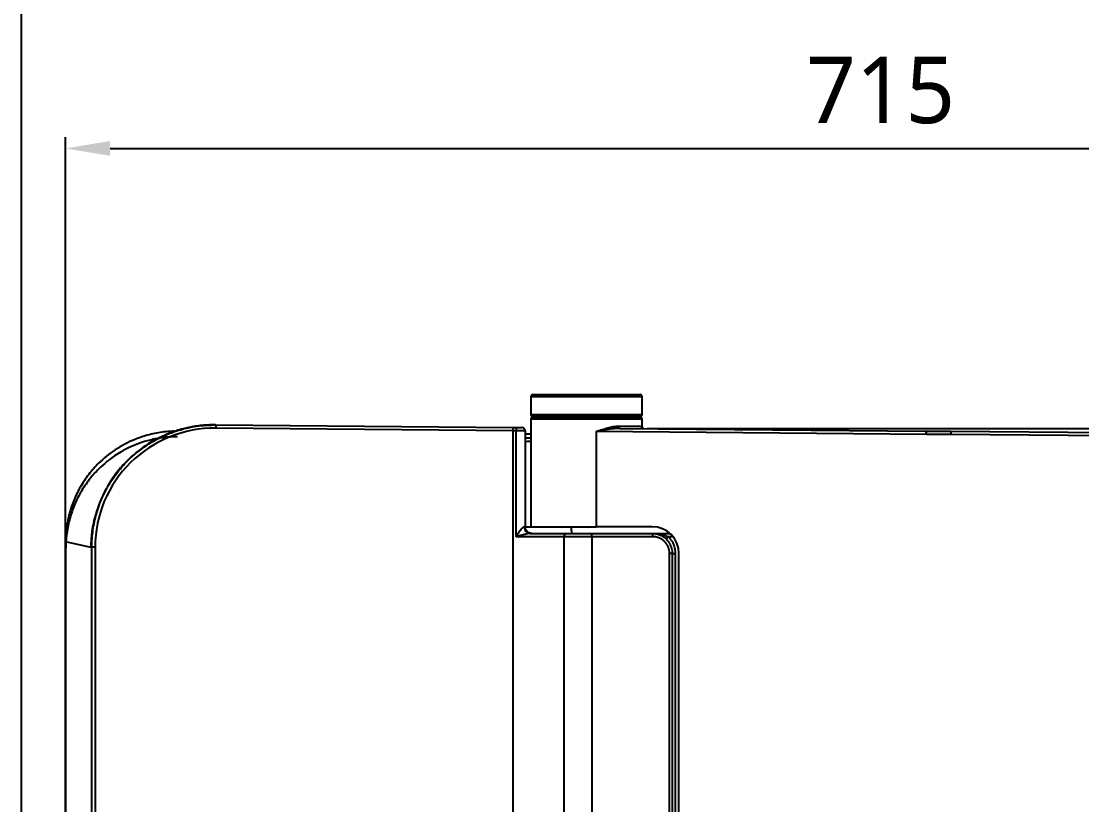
# Model space of a CAD drawing. Extents: x 612 to 6849, y -547 to 2005.
# Drawn here: x 4212.6 to 4690, y 1255.8 to 1608.6 of the extents above; entities that cross this region are included whole.
import ezdxf

# ---------------------------------------------------------------- set-up
doc = ezdxf.new("R2010")
doc.units = 0
doc.header["$LTSCALE"] = 20
doc.header["$MEASUREMENT"] = 0
doc.layers.get('0').update_dxf_attribs({"linetype": 'CONTINUOUS'})
doc.layers.get('DEFPOINTS').update_dxf_attribs({"linetype": 'CONTINUOUS'})
doc.layers.add('1', color=7, linetype='CONTINUOUS')
doc.layers.add('6', color=6, linetype='CONTINUOUS')
doc.styles.get("Standard").update_dxf_attribs({"font": 'NanumGothic.ttf'})
doc.dimstyles.get("Standard").update_dxf_attribs({"dimtxt": 2.7, "dimasz": 2.5, "dimexe": 1.5, "dimexo": 1.5, "dimgap": 1.5, "dimtad": 1, "dimdec": 0, "dimlfac": 10, "dimzin": 0, "dimdsep": 46, "dimtxsty": 'Standard', "dimcen": 0, "dimclrt": 2, "dimadec": 0, "dimazin": 0, "dimtfac": 1, "dimtdec": 0, "dimtmove": 0, "dimatfit": 3, "dimfxl": 0, "dimtolj": 1, "dimtzin": 0, "dimarcsym": 0})

# ---------------------------------------------------------------- blocks, each defined once
blk = doc.blocks.new('*D30')
at = {"color": 3, "lineweight": -2}
for p, q in [((4232.56, 1225.97), (4232.56, 1556.3)), ((4947.71, 1225.97), (4947.71, 1556.3)), ((4252.56, 1551.3), (4927.71, 1551.3))]:
    blk.add_line(p, q, dxfattribs=at)
at = {"color": 3}
for points in [[(4252.56, 1554.64), (4252.56, 1547.97), (4232.56, 1551.3)], [(4927.71, 1554.64), (4927.71, 1547.97), (4947.71, 1551.3)]]:
    blk.add_solid(points, dxfattribs=at)
at = {"layer": 'DEFPOINTS', "color": 0}
for p in [(4947.71, 1551.3), (4232.56, 1224.47), (4947.71, 1224.47)]:
    blk.add_point(p, dxfattribs=at)
at = {"color": 2, "insert": (4599.5, 1577.46), "char_height": 30, "attachment_point": 5}
blk.add_mtext('\\A1;715', dxfattribs=at)
blk = doc.blocks.new('*D28')
at = {"color": 3, "lineweight": -2}
for p, q in [((4494.33, 1425.2), (5062.7, 1425.2)), ((5057.7, 1405.2), (5057.7, 1250.69)), ((5057.7, 1043.74), (5057.7, 1198.25)), ((4494.33, 1023.74), (5062.7, 1023.74))]:
    blk.add_line(p, q, dxfattribs=at)
at = {"color": 3}
for points in [[(5054.37, 1405.2), (5061.03, 1405.2), (5057.7, 1425.2)], [(5054.37, 1043.74), (5061.03, 1043.74), (5057.7, 1023.74)]]:
    blk.add_solid(points, dxfattribs=at)
at = {"layer": 'DEFPOINTS', "color": 0}
for p in [(4492.83, 1425.2), (4492.83, 1023.74), (5057.7, 1023.74)]:
    blk.add_point(p, dxfattribs=at)
at = {"color": 2, "insert": (5057.7, 1224.47), "char_height": 30, "attachment_point": 5}
blk.add_mtext('\\A1;400', dxfattribs=at)

msp = doc.modelspace()

# ---------------------------------------------------------------- linework, layer by layer
at = {"layer": '1', "color": 7, "linetype": 'Continuous'}
for p, q in [((4442.07, 1439.47), (4442.07, 1431.47)), ((4467.07, 1439.47), (4442.07, 1439.47)), ((4443.07, 1440.47), (4491.07, 1440.47)), ((4492.07, 1439.47), (4467.07, 1439.47)), ((4492.07, 1431.47), (4492.07, 1439.47)), ((4442.07, 1431.47), (4492.07, 1431.47)), ((4442.07, 1429.47), (4442.07, 1381)), ((4467.07, 1429.47), (4442.07, 1429.47)), ((4443.07, 1430.47), (4491.07, 1430.47)), ((4467.07, 1430.47), (4443.07, 1430.47)), ((4491.07, 1430.47), (4467.07, 1430.47)), ((4492.07, 1429.47), (4467.07, 1429.47)), ((4492.07, 1425.83), (4492.07, 1429.47)), ((4299.98, 1426.88), (4300.22, 1426.88)), ((4300.22, 1426.88), (4300.21, 1425.38)), ((4434.07, 1424.21), (4300.21, 1425.38)), ((4300.22, 1426.88), (4434.08, 1425.71)), ((4434.07, 1424.21), (4434.08, 1425.71)), ((4434.07, 1024.73), (4434.07, 1424.21)), ((4435.33, 1424.2), (4434.07, 1424.21)), ((4434.08, 1425.71), (4435.38, 1425.7)), ((4435.33, 1376.5), (4435.33, 1424.2)), ((4435.38, 1425.7), (4437.9, 1425.68)), ((4439.43, 1424.18), (4439.43, 1381)), ((4471.41, 1423.89), (4471.41, 1381)), ((4620.09, 1422.59), (4471.41, 1423.89)), ((4482.09, 1425.29), (4619.85, 1424.09)), ((4619.85, 1424.09), (4631.16, 1423.99)), ((4631.16, 1423.99), (4893.22, 1421.74)), ((4442.06, 1422.61), (4439.43, 1422.64)), ((4893.26, 1420.24), (4631.19, 1422.49)), ((4439.43, 1381), (4439.03, 1381)), ((4439.43, 1381), (4442.07, 1381)), ((4442.07, 1381), (4471.41, 1381)), ((4496.67, 1381), (4471.41, 1381)), ((4456.92, 1376.5), (4435.33, 1376.5)), ((4441.73, 1378), (4457.6, 1378)), ((4469.53, 1376.5), (4456.92, 1376.5)), ((4456.92, 1376.5), (4456.92, 1072.44)), ((4457.6, 1378), (4469.27, 1378)), ((4469.27, 1378), (4496.67, 1378)), ((4496.93, 1376.5), (4469.53, 1376.5)), ((4469.53, 1376.5), (4469.53, 1072.44)), ((4496.67, 1378), (4504.61, 1378)), ((4506.04, 1376.5), (4503.89, 1376.5)), ((4232.56, 1374.15), (4232.56, 1074.79)), ((4232.57, 1374.15), (4232.56, 1374.15)), ((4232.56, 1077.6), (4232.56, 1371.34)), ((4232.57, 1374.15), (4232.57, 1074.79)), ((4244.1, 1371.59), (4232.57, 1374.15)), ((4244.1, 1371.89), (4244.1, 1371.89)), ((4244.35, 1371.89), (4244.1, 1371.89)), ((4244.1, 1371.89), (4244.1, 1371.59)), ((4244.35, 1371.89), (4245.84, 1371.89)), ((4244.35, 1077.05), (4244.35, 1371.89)), ((4245.84, 1371.89), (4245.84, 1077.05)), ((4504.43, 1079.94), (4504.43, 1369)), ((4505.67, 1369), (4504.43, 1369)), ((4505.67, 1369), (4505.67, 1079.94)), ((4505.67, 1369), (4506.98, 1369)), ((4506.98, 1369), (4506.98, 1079.94)), ((4508.67, 1079.94), (4508.67, 1369))]:
    msp.add_line(p, q, dxfattribs=at)
for centre, radius, start, end in [((4443.07, 1439.47), 1, 90, 180), ((4491.07, 1439.47), 1, 0, 90), ((4443.07, 1431.47), 1, 180, 270), ((4443.07, 1429.47), 1, 90, 180), ((4491.07, 1431.47), 1, 270, 0), ((4491.07, 1429.47), 1, 0, 90), ((4437.93, 1424.18), 1.5, 0, 14.5819), ((4496.67, 1369), 12, 0, 90)]:
    msp.add_arc(centre, radius, start, end, dxfattribs=at)
at = {"layer": '1', "color": 7, "linetype": 'Continuous', "extrusion": (0, 0, -1)}
msp.add_arc((-4442.43, 1381), 3, 270, 0, dxfattribs=at)
at = {"layer": '1', "color": 7, "linetype": 'Continuous'}
for centre, major_axis, ratio, start_param, end_param in [((4299.74, 1371.88), (-53.9, 0.47), 0.992546, 4.712389, 6.291847), ((4435.37, 1424.2), (-0.01, -1.5), 0.025253, 3.141593, 4.712609), ((4482.1, 1426.29), (-0.009, -1), 0.578016, 4.717433, 6.283185), ((4492.84, 1426.2), (-0.009, -1), 0.991057, 4.721038, 6.283185), ((4619.83, 1422.59), (0.01, 1.5), 0.173642, 4.713904, 6.283185), ((4631.14, 1422.49), (0.01, 1.5), 0.034898, 4.712694, 6.283185), ((4464.45, 1420.4), (-26.5, 0.23), 0.026185, 5.718233, 5.946827), ((4441.73, 1381), (0, 3), 0.89968, 1.570796, 3.141593), ((4460.61, 1381), (0, 3), 0.173648, 1.570796, 3.141593), ((4457.6, 1376.5), (0, 1.5), 0.456984, 0, 1.570796), ((4469.27, 1376.5), (0, 1.5), 0.173648, 4.712389, 6.283185), ((4496.67, 1376.5), (0, 1.5), 0.173648, 4.712389, 6.283185), ((4504.02, 1376.5), (1.05, 1.07), 0.062513, 1.63197, 3.141593), ((4242.11, 1371.89), (2, 0.05), 0.248173, 6.156887, 6.180079)]:
    msp.add_ellipse(centre, major_axis=major_axis, ratio=ratio, start_param=start_param, end_param=end_param, dxfattribs=at)
for points, knots in [([(4281.23, 1423.97), (4280.65, 1423.95), (4278.88, 1423.89), (4276, 1423.59), (4272.66, 1423.02), (4269.52, 1422.27), (4266.6, 1421.38), (4261.56, 1419.51), (4254.83, 1415.97), (4247.95, 1410.38), (4242.86, 1404.66), (4239.14, 1399.12), (4236.21, 1393.2), (4234.12, 1386.98), (4232.81, 1380.6), (4232.65, 1376.29), (4232.57, 1374.15)], [0, 0, 0, 0, 0.022647, 0.068851, 0.112863, 0.154684, 0.194314, 0.231753, 0.364138, 0.488208, 0.575296, 0.661641, 0.747264, 0.832184, 0.916422, 1, 1, 1, 1]), ([(4299.98, 1426.88), (4298.8, 1426.87), (4296.53, 1426.85), (4293.24, 1426.56), (4290.2, 1426.13), (4287.4, 1425.58), (4284.86, 1424.95), (4282.56, 1424.27), (4280.51, 1423.57), (4275.67, 1421.71), (4268.62, 1417.99), (4260.99, 1411.77), (4255.37, 1405.41), (4251.22, 1399.2), (4248.01, 1392.61), (4245.75, 1385.78), (4244.36, 1378.85), (4244.19, 1374.2), (4244.1, 1371.89)], [0, 0, 0, 0, 0.040436, 0.078283, 0.113539, 0.146206, 0.176283, 0.20377, 0.228667, 0.250974, 0.382224, 0.501098, 0.588141, 0.673606, 0.757508, 0.839863, 0.920687, 1, 1, 1, 1]), ([(4244.35, 1371.89), (4244.38, 1373.14), (4244.43, 1375.66), (4244.83, 1379.43), (4245.49, 1383.21), (4246.43, 1386.97), (4247.64, 1390.69), (4249.13, 1394.36), (4250.9, 1397.94), (4252.95, 1401.41), (4255.27, 1404.77), (4257.86, 1407.97), (4262.12, 1412.49), (4268.87, 1417.98), (4277.03, 1422.3), (4284.72, 1424.95), (4291.86, 1426.57), (4297.26, 1426.77), (4300.22, 1426.88)], [0, 0, 0, 0, 0.043091, 0.086629, 0.130619, 0.175063, 0.219964, 0.265324, 0.311147, 0.357435, 0.404191, 0.451416, 0.499114, 0.617972, 0.749216, 0.814423, 0.898023, 1, 1, 1, 1]), ([(4439.36, 1424.18), (4439.2, 1424.18), (4438.8, 1424.19), (4437.46, 1424.19), (4436.4, 1424.2), (4435.33, 1424.2)], [0, 0, 0, 0, 0.430247, 0.430247, 1, 1, 1, 1]), ([(4439.39, 1424.56), (4439.33, 1424.71), (4439.21, 1425.03), (4438.86, 1425.38), (4438.42, 1425.62), (4438.09, 1425.66), (4437.9, 1425.68)], [0, 0, 0, 0, 0.241732, 0.499345, 0.721964, 1, 1, 1, 1]), ([(4439.35, 1424.18), (4439.37, 1424.32), (4439.35, 1424.6), (4439.19, 1425.01), (4438.9, 1425.35), (4438.64, 1425.51), (4438.5, 1425.57)], [0, 0, 0, 0, 0.239433, 0.49233, 0.749446, 1, 1, 1, 1]), ([(4471.41, 1423.89), (4471.93, 1424.05), (4472.82, 1424.34), (4474.57, 1424.89), (4476.64, 1425.51), (4478.74, 1426.02), (4480.36, 1426.26), (4481.14, 1426.28), (4481.52, 1426.29)], [0, 0, 0, 0, 0.148139, 0.249812, 0.500076, 0.749769, 0.879437, 1, 1, 1, 1]), ([(4482.09, 1425.29), (4481.61, 1425.28), (4480.56, 1425.27), (4478.81, 1425.1), (4476.81, 1424.82), (4474.31, 1424.42), (4472.49, 1424.08), (4471.41, 1423.89)], [0, 0, 0, 0, 0.139577, 0.306195, 0.499952, 0.70495, 1, 1, 1, 1]), ([(4481.52, 1426.29), (4482.17, 1426.29), (4483.47, 1426.27), (4485.2, 1426.26), (4486.75, 1426.25), (4488.1, 1426.23), (4489.25, 1426.22), (4490.2, 1426.21), (4490.94, 1426.21), (4491.51, 1426.2), (4491.73, 1426.2), (4491.84, 1426.2)], [0, 0, 0, 0, 0.119373, 0.236681, 0.351924, 0.465101, 0.576212, 0.685257, 0.792237, 0.897151, 1, 1, 1, 1]), ([(4491.84, 1426.2), (4491.9, 1426.19), (4492.01, 1426.16), (4492.06, 1426.01), (4492.07, 1425.9), (4492.07, 1425.87)], [0, 0, 0, 0, 0.412968, 0.857109, 1, 1, 1, 1]), ([(4282.92, 1421.46), (4280.74, 1421.48), (4276.6, 1421.25), (4270.76, 1420.17), (4265.67, 1418.62), (4261.32, 1416.8), (4257.68, 1414.89), (4254.71, 1413.02), (4252.26, 1411.25), (4249.66, 1409.14), (4246.56, 1406.24), (4242.9, 1402.03), (4239.53, 1397.06), (4236.69, 1391.49), (4234.51, 1385.52), (4233, 1378.71), (4232.64, 1373.89), (4232.64, 1371.34)], [0, 0, 0, 0, 0.082608, 0.157568, 0.224888, 0.284576, 0.336627, 0.381036, 0.417797, 0.451596, 0.508283, 0.578837, 0.663265, 0.735721, 0.815997, 0.904091, 1, 1, 1, 1]), ([(4442.14, 1419.42), (4441.79, 1419.4), (4440.84, 1419.35), (4439.7, 1419.26), (4439.52, 1419.17), (4439.43, 1419.13)], [0, 0, 0, 0, 0.201739, 0.587158, 1, 1, 1, 1]), ([(4246.74, 1388.41), (4246.68, 1388.23), (4246.62, 1388.04), (4245.74, 1385.29), (4245.12, 1382.67), (4244.5, 1378.65), (4244.35, 1377.3), (4244.14, 1374.6), (4244.09, 1373.24), (4244.1, 1371.89)], [0, 0, 0, 0, 0.03504, 0.03504, 0.51752, 0.51752, 0.75876, 0.75876, 1, 1, 1, 1]), ([(4244.11, 1373.88), (4244.12, 1374.04), (4244.16, 1375), (4244.3, 1377), (4244.69, 1380.14), (4245.41, 1383.77), (4246.24, 1386.69), (4246.8, 1388.31), (4246.92, 1388.66)], [0, 0, 0, 0, 0.033249, 0.190694, 0.397752, 0.660478, 0.925212, 1, 1, 1, 1]), ([(4435.33, 1376.5), (4435.37, 1376.55), (4435.7, 1377.05), (4436.19, 1377.79), (4436.79, 1378.65), (4437.35, 1379.43), (4437.95, 1380.18), (4438.59, 1380.85), (4438.9, 1380.95), (4439.03, 1381)], [0, 0, 0, 0, 0.027636, 0.271719, 0.400869, 0.514639, 0.717348, 0.875023, 1, 1, 1, 1]), ([(4441.73, 1378), (4441.61, 1377.99), (4441.33, 1377.98), (4440.81, 1377.89), (4440.17, 1377.75), (4439.42, 1377.57), (4438.44, 1377.33), (4437.06, 1376.97), (4435.98, 1376.68), (4435.33, 1376.5)], [0, 0, 0, 0, 0.066701, 0.149541, 0.249773, 0.364683, 0.499814, 0.702118, 1, 1, 1, 1]), ([(4496.67, 1378), (4497.47, 1377.97), (4498.94, 1377.93), (4500.95, 1377.55), (4502.58, 1377.09), (4503.49, 1376.68), (4503.89, 1376.5)], [0, 0, 0, 0, 0.326984, 0.603181, 0.827619, 1, 1, 1, 1]), ([(4496.67, 1378), (4497.17, 1377.98), (4498.12, 1377.93), (4499.45, 1377.59), (4500.6, 1377.13), (4501.58, 1376.57), (4502.37, 1375.98), (4503.43, 1375.02), (4504.58, 1373.51), (4505.5, 1371.3), (4505.62, 1369.76), (4505.67, 1369)], [0, 0, 0, 0, 0.106104, 0.20325, 0.291436, 0.370661, 0.440926, 0.502231, 0.674467, 0.840325, 1, 1, 1, 1]), ([(4503.89, 1376.5), (4504.2, 1376.16), (4504.83, 1375.49), (4505.59, 1374.32), (4506.3, 1372.87), (4506.86, 1371.08), (4506.94, 1369.69), (4506.98, 1369)], [0, 0, 0, 0, 0.16654, 0.332283, 0.500164, 0.750512, 1, 1, 1, 1]), ([(4244.1, 1371.88), (4244.09, 1372.17), (4244.09, 1372.83), (4244.1, 1373.5), (4244.11, 1373.88)], [0, 0, 0, 0, 0.439186, 1, 1, 1, 1]), ([(4244.1, 1371.89), (4244.1, 1371.8), (4244.1, 1371.72), (4244.1, 1371.62), (4244.1, 1371.6), (4244.1, 1371.59)], [0, 0, 0, 0, 0.850158, 0.850158, 1, 1, 1, 1]), ([(4244.1, 1371.59), (4244.1, 1371.6), (4244.1, 1371.62), (4244.1, 1371.71), (4244.1, 1371.8), (4244.1, 1371.88)], [0, 0, 0, 0, 0.148194, 0.148194, 1, 1, 1, 1])]:
    msp.add_open_spline(points, degree=3, knots=knots, dxfattribs=at)
for points, degree in [([(4439.43, 1424.18), (4439.43, 1424.18), (4439.41, 1424.18), (4439.36, 1424.18)], 3), ([(4492.65, 1425.22), (4491.97, 1425.58), (4492.07, 1425.88)], 2), ([(4631.19, 1422.49), (4627.47, 1422.52), (4623.76, 1422.56), (4620.09, 1422.59)], 3), ([(4504.43, 1369), (4504.43, 1369.74), (4504.15, 1371.19), (4503.58, 1372.55), (4502.76, 1373.78), (4501.71, 1374.83), (4500.49, 1375.65), (4499.12, 1376.21), (4497.67, 1376.5), (4496.93, 1376.5)], 2)]:
    msp.add_open_spline(points, degree=degree, dxfattribs=at)
at = {"layer": '6'}
msp.add_lwpolyline([(5494.88, 1749.51), (4212.56, 1749.51), (4212.56, -175.53), (5612.5, -175.53)], dxfattribs=at)

# ---------------------------------------------------------------- dimensions: what is measured, and where the dimension line sits
dim = msp.add_linear_dim(base=(4947.71, 1551.3), p1=(4232.56, 1224.47), p2=(4947.71, 1224.47), dimstyle='Standard', override={"dimtxt": 30, "dimasz": 20, "dimexe": 5, "dimgap": 10, "dimlfac": 1, "dimzin": 12, "dimclrd": 3, "dimclre": 3, "dimazin": 2, "dimarcsym": 1})
dim.commit()
dim.dimension.update_dxf_attribs({"geometry": '*D30', "text_midpoint": (4599.5, 1551.3), "dimtype": 160})
dim = msp.add_linear_dim(base=(5057.7, 1023.74), p1=(4492.83, 1425.2), p2=(4492.83, 1023.74), angle=90, text='400', dimstyle='Standard', override={"dimtxt": 30, "dimasz": 20, "dimexe": 5, "dimgap": 10, "dimtih": 1, "dimtoh": 1, "dimlfac": 1, "dimzin": 12, "dimclrd": 3, "dimclre": 3, "dimazin": 2, "dimarcsym": 1})
dim.commit()
dim.dimension.update_dxf_attribs({"geometry": '*D28', "text_midpoint": (5057.7, 1224.47)})

doc.saveas('drawing.dxf')
